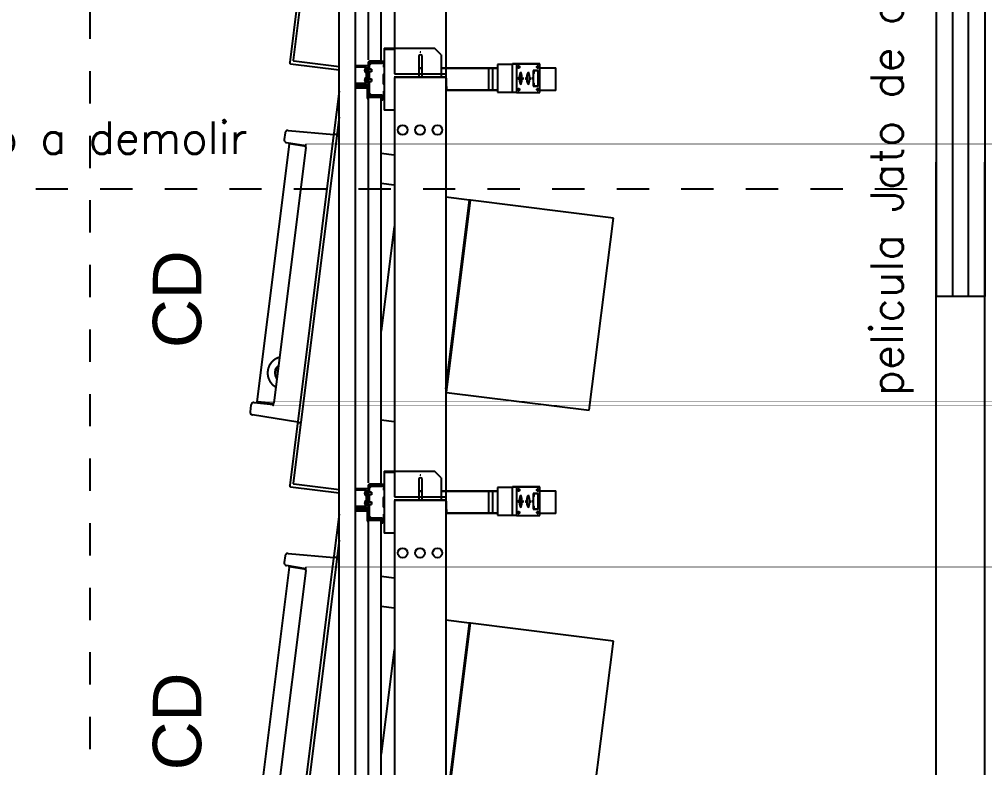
# Model space of a CAD drawing. Extents: x -36.1 to 57, y 1.4 to 46.9.
# Drawn here: x 4.377 to 7.367, y 5.625 to 7.943 of the extents above; entities that cross this region are included whole.
import ezdxf

# ---------------------------------------------------------------- set-up
doc = ezdxf.new("R2010")
doc.units = 0
doc.header["$LTSCALE"] = 0.02
doc.linetypes.add('DIVIDE', pattern=[1.25, 0.5, -0.25, 0, -0.25, 0, -0.25])
doc.linetypes.add('HIDDEN', pattern=[0.375, 0.25, -0.125])
for name, color, linetype in [('CARENAGEM', 1, 'CONTINUOUS'), ('CARIMBO-MG', 8, 'CONTINUOUS'), ('COTAS', 6, 'CONTINUOUS'), ('DEMOLIR', 4, 'HIDDEN'), ('ESQUADRIAS', 1, 'CONTINUOUS'), ('PAREDES', 7, 'CONTINUOUS'), ('PISO', 6, 'CONTINUOUS')]:
    doc.layers.add(name, color=color, linetype=linetype)
doc.styles.add('COTAS', font='romans.shx', dxfattribs={"width": 0.75})
doc.styles.add('PAVIM', font='swiss.ttf')

# ---------------------------------------------------------------- blocks, each defined once
blk = doc.blocks.new('A$C3C972CB8')
at = {"layer": 'CARENAGEM'}
for p, q in [((0.526, 1.1254), (0.4705, 0.6829)), ((1.1213, 1.0507), (0.526, 1.1254)), ((1.0658, 0.6082), (1.1213, 1.0507)), ((0.0606, 0.898), (0.0606, 0.9469)), ((0.1306, 0.9469), (0.0606, 0.9469)), ((0.1306, 0.9469), (0.1306, 0.898)), ((1.3707, 0.898), (1.3707, 0.9469)), ((1.4407, 0.9469), (1.3707, 0.9469)), ((1.4407, 0.9469), (1.4407, 0.898)), ((0.1367, 0.898), (0.0487, 0.898)), ((0.0487, 0.898), (0.0487, 0.8251)), ((0.1367, 0.8251), (0.1367, 0.898)), ((1.4476, 0.898), (1.3596, 0.898)), ((1.3596, 0.898), (1.3596, 0.8251)), ((1.4476, 0.8251), (1.4476, 0.898)), ((0.0552, 0.8927), (0.0552, 0.8894)), ((0.0602, 0.8894), (0.0602, 0.8927)), ((0.0692, 0.8922), (0.0692, 0.8773)), ((0.1162, 0.8922), (0.0692, 0.8922)), ((0.0692, 0.8913), (0.1162, 0.8913)), ((0.0692, 0.8773), (0.1162, 0.8773)), ((0.1162, 0.8773), (0.1162, 0.8922)), ((0.1252, 0.8927), (0.1252, 0.8894)), ((0.1302, 0.8894), (0.1302, 0.8927)), ((1.3661, 0.8927), (1.3661, 0.8894)), ((1.3711, 0.8894), (1.3711, 0.8927)), ((1.3801, 0.8922), (1.3801, 0.8773)), ((1.4271, 0.8922), (1.3801, 0.8922)), ((1.3801, 0.8913), (1.4271, 0.8913)), ((1.3801, 0.8773), (1.4271, 0.8773)), ((1.4271, 0.8773), (1.4271, 0.8922)), ((1.4361, 0.8927), (1.4361, 0.8894)), ((1.4411, 0.8894), (1.4411, 0.8927)), ((0.1084, 0.8391), (0.0769, 0.8391)), ((1.4193, 0.8392), (1.3878, 0.8392)), ((0.0487, 0.8251), (0.0487, 0.8134)), ((0.0487, 0.8251), (0.1367, 0.8251)), ((0.1367, 0.8134), (0.0487, 0.8134)), ((0.0506, 0.8134), (0.0506, 0.7663)), ((0.0552, 0.8338), (0.0552, 0.8304)), ((0.0602, 0.8304), (0.0602, 0.8338)), ((0.1252, 0.8338), (0.1252, 0.8304)), ((0.1302, 0.8304), (0.1302, 0.8338)), ((0.1356, 0.7663), (0.1356, 0.8134)), ((0.1367, 0.8251), (0.1367, 0.8134)), ((1.3596, 0.8251), (1.3596, 0.8134)), ((1.3596, 0.8251), (1.4476, 0.8251)), ((1.3966, 0.8134), (1.3596, 0.8134)), ((1.3607, 0.8134), (1.3607, 0.7663)), ((1.3661, 0.8338), (1.3661, 0.8304)), ((1.3711, 0.8304), (1.3711, 0.8338)), ((1.4361, 0.8338), (1.4361, 0.8304)), ((1.4411, 0.8304), (1.4411, 0.8338)), ((1.4457, 0.7663), (1.4457, 0.8134)), ((1.4476, 0.8251), (1.4476, 0.8134)), ((0.0506, 0.7663), (0.1356, 0.7663)), ((0.0606, 0.5916), (0.0606, 0.7663)), ((0.0628, 0.7663), (0.0628, 0.5916)), ((0.0628, 0.7509), (0.1283, 0.7509)), ((0.1283, 0.6066), (0.1283, 0.7663)), ((0.1306, 0.7663), (0.1306, 0.6066)), ((1.3607, 0.7663), (1.4457, 0.7663)), ((1.3707, 0.6066), (1.3707, 0.7663)), ((1.3729, 0.7663), (1.3729, 0.6066)), ((1.3729, 0.7509), (1.4384, 0.7509)), ((1.4384, 0.6086), (1.4384, 0.7663)), ((1.4407, 0.7663), (1.4407, 0.6086)), ((0.1283, 0.74), (0.0628, 0.74)), ((1.4384, 0.74), (1.3729, 0.74)), ((0.4701, 0.6799), (0.4609, 0.6066)), ((0.4705, 0.6829), (0.4701, 0.6799)), ((1.0546, 0.6066), (0.4701, 0.6799)), ((1.0658, 0.6082), (0.4705, 0.6829)), ((0.0899, 0.6066), (1.389, 0.6066)), ((0.0899, 0.6066), (0.0899, 0.4466)), ((0.0908, 0.6057), (0.0908, 0.4475)), ((1.0656, 0.6066), (1.0658, 0.6082)), ((1.389, 0.6066), (1.4407, 0.6086)), ((1.389, 0.4475), (1.389, 0.6066)), ((0.02, 0.5916), (0, 0.5716)), ((0, 0.4159), (0, 0.5716)), ((0.02, 0.5916), (0.0899, 0.5916)), ((0.0899, 0.5327), (0.025, 0.5327)), ((0.025, 0.5227), (0.0899, 0.5227)), ((0.0606, 0.5227), (0.0606, 0.5327)), ((0.0628, 0.5327), (0.0628, 0.5227)), ((0.0908, 0.4475), (1.389, 0.4475)), ((0.192, 0.4466), (0.192, 0.4159)), ((0.3247, 0.4059), (0.3298, 0.4466)), ((0.4237, 0.4466), (0.4186, 0.4059)), ((0.552, 0.4466), (0.8764, 0.4059)), ((1.1513, 0.4059), (1.1564, 0.4466)), ((1.3132, 0.4159), (1.3132, 0.4466)), ((0, 0.4159), (0.192, 0.4159)), ((0.0406, 0.4159), (0.0451, 0.4159)), ((0.0406, 0.4159), (0.0406, 0.4159)), ((0.0406, 0.4114), (0.0406, 0.3704)), ((0.0428, 0.3704), (0.0428, 0.4114)), ((0.0458, 0.4081), (0.0436, 0.4081)), ((0.0436, 0.4081), (0.0436, 0.3726)), ((0.0586, 0.4159), (0.0451, 0.4159)), ((0.0451, 0.4136), (0.0586, 0.4136)), ((0.0458, 0.3726), (0.0458, 0.4081)), ((0.0463, 0.4136), (0.0463, 0.3764)), ((0.0586, 0.4136), (0.0586, 0.4159)), ((0.0586, 0.4159), (0.1326, 0.4159)), ((0.0831, 0.4124), (0.1081, 0.4124)), ((0.1326, 0.4159), (0.1326, 0.4136)), ((0.1461, 0.4159), (0.1326, 0.4159)), ((0.1326, 0.4136), (0.1461, 0.4136)), ((0.1448, 0.3764), (0.1448, 0.4136)), ((0.1476, 0.4081), (0.1453, 0.4081)), ((0.1453, 0.4081), (0.1453, 0.3726)), ((0.1461, 0.4159), (0.1506, 0.4159)), ((0.1476, 0.3726), (0.1476, 0.4081)), ((0.1483, 0.4114), (0.1483, 0.3704)), ((0.1506, 0.4159), (0.1506, 0.4159)), ((0.1506, 0.3704), (0.1506, 0.4114)), ((0.1566, 0.4114), (0.1506, 0.4114)), ((0.1556, 0.4059), (0.1511, 0.4059)), ((0.1511, 0.3704), (0.1511, 0.4059)), ((1.3457, 0.4059), (0.1556, 0.4059)), ((0.1566, 0.4114), (0.1606, 0.4114)), ((0.1606, 0.4114), (0.1606, 0.4059)), ((1.3132, 0.4159), (1.3552, 0.4159)), ((1.3502, 0.4059), (1.3457, 0.4059)), ((1.3502, 0.4059), (1.3502, 0.3704)), ((1.3507, 0.4114), (1.3507, 0.3704)), ((1.3529, 0.3704), (1.3529, 0.4114)), ((1.3559, 0.4081), (1.3537, 0.4081)), ((1.3537, 0.4081), (1.3537, 0.3726)), ((1.3687, 0.4159), (1.3552, 0.4159)), ((1.3552, 0.4136), (1.3687, 0.4136)), ((1.3559, 0.3726), (1.3559, 0.4081)), ((1.3564, 0.4136), (1.3564, 0.3764)), ((1.3687, 0.4136), (1.3687, 0.4159)), ((0.1461, 0.3681), (0.0451, 0.3681)), ((0.0451, 0.3659), (0.1461, 0.3659)), ((0.0463, 0.3764), (0.0523, 0.3704)), ((0.0646, 0.3704), (0.0481, 0.3704)), ((0.0536, 0.3259), (0.0536, 0.3659)), ((0.1086, 0.3609), (0.0586, 0.3609)), ((0.0586, 0.3609), (0.0586, 0.3259)), ((0.0606, 0.3609), (0.0606, 0.3589)), ((0.0726, 0.3759), (0.0646, 0.3759)), ((0.0646, 0.3759), (0.0726, 0.3759)), ((0.0646, 0.3759), (0.0646, 0.3681)), ((0.0646, 0.3759), (0.0646, 0.3759)), ((0.0726, 0.3759), (0.0726, 0.3681)), ((0.0726, 0.3759), (0.0726, 0.3759)), ((0.0946, 0.3704), (0.0726, 0.3704)), ((0.0766, 0.3609), (0.0766, 0.3589)), ((0.0906, 0.3589), (0.0906, 0.3609)), ((0.1026, 0.3759), (0.0946, 0.3759)), ((0.0946, 0.3759), (0.1026, 0.3759)), ((0.0946, 0.3759), (0.0946, 0.3759)), ((0.0946, 0.3681), (0.0946, 0.3759)), ((0.1026, 0.3759), (0.1026, 0.3759)), ((0.1026, 0.3681), (0.1026, 0.3759)), ((0.1431, 0.3704), (0.1026, 0.3704)), ((0.1066, 0.3589), (0.1066, 0.3609)), ((0.1086, 0.3259), (0.1086, 0.3609)), ((0.1136, 0.3659), (0.1136, 0.3259)), ((0.1192, 0.3634), (0.1177, 0.3634)), ((0.1177, 0.3634), (0.1177, 0.3259)), ((0.1506, 0.3634), (0.1192, 0.3634)), ((0.1192, 0.3259), (0.1192, 0.3634)), ((0.1224, 0.3629), (0.1551, 0.3629)), ((0.1224, 0.3259), (0.1224, 0.3629)), ((0.1388, 0.3704), (0.1448, 0.3764)), ((0.1506, 0.3629), (0.1506, 0.3704)), ((0.1551, 0.3659), (1.3462, 0.3659)), ((0.1551, 0.3659), (0.1551, 0.3641)), ((0.1551, 0.3629), (0.1551, 0.3641)), ((0.0766, 0.3589), (0.0606, 0.3589)), ((0.0906, 0.3589), (0.1066, 0.3589)), ((0.0956, 0.3259), (1.4057, 0.3259)), ((1.4057, 0.2759), (0.0956, 0.2759)), ((0.1331, 0.2759), (0.2632, 0.2596)), ((0.2135, 0.2759), (1.3471, 0.1337)), ((1.3491, 0.1352), (1.3668, 0.2759)), ((1.358, 0.1253), (1.3768, 0.2759)), ((0.2543, 0.1181), (0.267, 0.26)), ((0.2674, 0.2691), (0.2665, 0.2622)), ((0.2665, 0.2622), (0.2674, 0.2691)), ((0.2691, 0.2588), (1.1562, 0.1476)), ((0.302, 0.1729), (0.2924, 0.1133)), ((0.3044, 0.1728), (0.2962, 0.1218)), ((0.3073, 0.1725), (1.0978, 0.0733)), ((1.1595, 0.1502), (1.1604, 0.1571)), ((1.1604, 0.1571), (1.1595, 0.1502)), ((0.2967, 0.1212), (1.0955, 0.021)), ((1.1585, 0.1482), (1.1358, 0.0075)), ((1.1621, 0.1468), (1.3546, 0.1227)), ((0.2621, 0.1083), (0.2824, 0.1058)), ((1.1007, 0.0729), (1.096, 0.0215)), ((1.0976, 0.0123), (1.1031, 0.0724)), ((1.1055, 0.0025), (1.1258, 0))]:
    blk.add_line(p, q, dxfattribs=at)
for centre in [(0.2529, 0.5806), (0.2529, 0.5266), (0.2529, 0.4726)]:
    blk.add_circle(centre, 0.015, dxfattribs=at)
for centre, radius, start, end in [((0.025, 0.5277), 0.005, 90, 270), ((1.3159, 0.5295), 0.0055, 315.5774, 0), ((0.0451, 0.4114), 0.0045, 90, 180), ((0.0451, 0.4114), 0.00225, 90, 180), ((0.0831, 0.4174), 0.005, 197.4576, 270), ((0.1081, 0.4174), 0.005, 270, 342.5424), ((0.1461, 0.4114), 0.0045, 0, 90), ((0.1461, 0.4114), 0.00225, 0, 90), ((1.3552, 0.4114), 0.0045, 90, 180), ((1.3552, 0.4114), 0.00225, 90, 180), ((0.0451, 0.3704), 0.0045, 180, 270), ((0.0451, 0.3704), 0.00225, 180, 270), ((0.0481, 0.3726), 0.0045, 180, 270), ((0.0481, 0.3726), 0.00225, 180, 270), ((0.1431, 0.3726), 0.0045, 270, 360), ((0.1431, 0.3726), 0.00225, 270, 360), ((0.1461, 0.3704), 0.00225, 270, 0), ((0.1461, 0.3704), 0.0045, 270, 0), ((0.1556, 0.3704), 0.0045, 180, 270), ((0.0686, 0.3649), 0.01, 216.8699, 323.1301), ((0.0986, 0.3649), 0.01, 216.8699, 323.1301), ((0.2635, 0.2625), 0.003, 262.8505, 352.8505), ((0.2695, 0.2618), 0.003, 172.8505, 262.8505), ((1.1565, 0.1505), 0.003, 262.8505, 352.8505), ((1.1625, 0.1498), 0.003, 172.8505, 262.8505), ((1.3473, 0.1355), 0.0018, 262.8505, 352.8505), ((1.355, 0.1256), 0.003, 262.8505, 352.8505)]:
    blk.add_arc(centre, radius, start, end, dxfattribs=at)
at = {"layer": 'CARENAGEM', "extrusion": (7.88861e-31, -1.97383e-45, -1)}
for centre, major_axis in [((0.0577, 0.8927), (0.0025, 0)), ((0.0577, 0.8919), (0.0025, 0)), ((0.0577, 0.8894), (-0.0025, 0)), ((0.1277, 0.8927), (0.0025, 0)), ((0.1277, 0.8919), (0.0025, 0)), ((0.1277, 0.8894), (-0.0025, 0)), ((0.0577, 0.8338), (0.0025, 0)), ((0.0577, 0.8329), (0.0025, 0)), ((0.0577, 0.8304), (-0.0025, 0)), ((0.1277, 0.8338), (0.0025, 0)), ((0.1277, 0.8329), (0.0025, 0)), ((0.1277, 0.8304), (-0.0025, 0))]:
    blk.add_ellipse(centre, major_axis=major_axis, ratio=0.224951, start_param=3.141593, end_param=6.283185, dxfattribs=at)
at = {"layer": 'CARENAGEM', "extrusion": (1.18329e-30, -5.69381e-44, -1)}
for centre in [(0.0581, 0.8902), (0.1281, 0.8902), (1.3682, 0.8902), (1.4382, 0.8902), (0.0581, 0.8312), (0.1281, 0.8312), (1.3682, 0.8313), (1.4382, 0.8313)]:
    blk.add_ellipse(centre, major_axis=(0.00165, 0), ratio=0.224951, start_param=3.141593, end_param=9.424778, dxfattribs=at)
at = {"layer": 'CARENAGEM', "extrusion": (1.18329e-30, -5.69217e-44, -1)}
for centre, start_param, end_param in [((0.0736, 0.8672), 4.352704, 5.304046), ((0.1126, 0.8672), 4.120732, 5.004509), ((1.3837, 0.8672), 4.420269, 5.304046), ((1.4227, 0.8672), 4.120732, 5.072074), ((0.0736, 0.8672), 0.229969, 0.820844), ((0.1126, 0.8672), 2.334587, 2.90467), ((1.3837, 0.8672), 0.236922, 0.807005), ((1.4227, 0.8672), 2.320749, 2.911624)]:
    blk.add_ellipse(centre, major_axis=(0.0125, 0), ratio=0.97437, start_param=start_param, end_param=end_param, dxfattribs=at)
at = {"layer": 'CARENAGEM', "extrusion": (1.18329e-30, -2.96074e-45, -1)}
for centre in [(0.0927, 0.894), (0.0927, 0.8755), (0.0927, 0.8684), (0.0927, 0.8548), (0.0927, 0.8449), (0.0927, 0.8312)]:
    blk.add_ellipse(centre, major_axis=(0.002, 0), ratio=0.224951, start_param=3.141593, end_param=9.424778, dxfattribs=at)
at = {"layer": 'CARENAGEM', "extrusion": (7.88861e-31, -2.01762e-45, -1)}
for centre, major_axis in [((1.3686, 0.8927), (0.0025, 0)), ((1.3686, 0.8919), (0.0025, 0)), ((1.3686, 0.8894), (-0.0025, 0)), ((1.4386, 0.8927), (0.0025, 0)), ((1.4386, 0.8919), (0.0025, 0)), ((1.4386, 0.8894), (-0.0025, 0)), ((1.3686, 0.8338), (0.0025, 0)), ((1.3686, 0.8329), (0.0025, 0)), ((1.3686, 0.8304), (-0.0025, 0)), ((1.4386, 0.8338), (0.0025, 0)), ((1.4386, 0.8329), (0.0025, 0)), ((1.4386, 0.8304), (-0.0025, 0))]:
    blk.add_ellipse(centre, major_axis=major_axis, ratio=0.224951, start_param=3.141593, end_param=6.283185, dxfattribs=at)
at = {"layer": 'CARENAGEM', "extrusion": (1.18329e-30, -3.01e-45, -1)}
for centre in [(1.4036, 0.894), (1.4036, 0.8755), (1.4036, 0.8684), (1.4036, 0.8548), (1.4036, 0.8449), (1.4036, 0.8313)]:
    blk.add_ellipse(centre, major_axis=(0.002, 0), ratio=0.224951, start_param=3.141593, end_param=9.424778, dxfattribs=at)
at = {"layer": 'CARENAGEM', "extrusion": (3.9443e-31, -9.86913e-46, -1)}
for centre, start_param, end_param in [((0.0927, 0.8616), 3.141593, 9.424778), ((0.0927, 0.8381), 3.141593, 9.424778), ((0.0927, 0.8607), 3.250092, 4.712389), ((0.0927, 0.8372), 3.250092, 4.712389), ((0.0927, 0.8607), 4.712389, 6.174686), ((0.0927, 0.8372), 4.712389, 6.174686)]:
    blk.add_ellipse(centre, major_axis=(0.018, 0), ratio=0.224951, start_param=start_param, end_param=end_param, dxfattribs=at)
at = {"layer": 'CARENAGEM', "extrusion": (7.88861e-31, -2.00667e-45, -1)}
for centre, start_param, end_param in [((1.4036, 0.8616), 3.141593, 9.424778), ((1.4036, 0.8381), 3.141593, 9.424778), ((1.4036, 0.8607), 3.250092, 4.712389), ((1.4036, 0.8372), 3.250092, 4.712389), ((1.4036, 0.8607), 4.712389, 6.174686), ((1.4036, 0.8372), 4.712389, 6.174686)]:
    blk.add_ellipse(centre, major_axis=(0.018, 0), ratio=0.224951, start_param=start_param, end_param=end_param, dxfattribs=at)
at = {"layer": 'CARENAGEM'}
for centre, start_param, end_param in [((1.0056, 0.1042), 0.752586, 2.389007), ((1.0058, 0.1062), 0.860792, 2.280801)]:
    blk.add_ellipse(centre, major_axis=(-0.0278, 0.0035), ratio=0.999391, start_param=start_param, end_param=end_param, dxfattribs=at)
for points, degree, knots in [([(0.3073, 0.1725), (0.3071, 0.1725), (0.3069, 0.1725), (0.3067, 0.1726), (0.3065, 0.1726), (0.3063, 0.1726), (0.3061, 0.1726), (0.3059, 0.1726), (0.3057, 0.1727), (0.3054, 0.1727), (0.3052, 0.1727), (0.305, 0.1727), (0.3048, 0.1727), (0.3046, 0.1728), (0.3044, 0.1728), (0.3042, 0.1728), (0.304, 0.1728), (0.3038, 0.1728), (0.3036, 0.1728), (0.3034, 0.1728), (0.3032, 0.1729), (0.303, 0.1729), (0.3028, 0.1729), (0.3026, 0.1729), (0.3024, 0.1729), (0.3022, 0.1729), (0.302, 0.1729), (0.3018, 0.1729), (0.3017, 0.1729), (0.3015, 0.1729), (0.3013, 0.1729), (0.3011, 0.1729), (0.301, 0.1729), (0.3008, 0.1729), (0.3006, 0.1729), (0.3005, 0.1729), (0.3003, 0.1729), (0.3002, 0.1729), (0.3, 0.1729), (0.2999, 0.1729), (0.2997, 0.1729), (0.2996, 0.1729), (0.2995, 0.1729), (0.2993, 0.1729), (0.2992, 0.1729), (0.2991, 0.1728), (0.299, 0.1728), (0.2989, 0.1728), (0.2988, 0.1728), (0.2987, 0.1728), (0.2986, 0.1728), (0.2985, 0.1728), (0.2984, 0.1728), (0.2984, 0.1728), (0.2983, 0.1728), (0.2982, 0.1728), (0.2982, 0.1727), (0.2981, 0.1727), (0.2981, 0.1727), (0.2981, 0.1727), (0.298, 0.1727), (0.298, 0.1727), (0.298, 0.1727), (0.298, 0.1727), (0.298, 0.1727), (0.298, 0.1727)], 1, [0, 0, 0.200219, 0.400438, 0.600656, 0.800875, 1.001094, 1.217587, 1.434081, 1.650574, 1.867067, 2.08356, 2.300054, 2.516547, 2.73304, 2.949533, 3.166027, 3.38252, 3.599013, 3.815506, 4.032, 4.243984, 4.455968, 4.667952, 4.879936, 5.091921, 5.303905, 5.515889, 5.727873, 5.939857, 6.151842, 6.363826, 6.57581, 6.787794, 6.999778, 7.211763, 7.423747, 7.634351, 7.844955, 8.05556, 8.266164, 8.476768, 8.687372, 8.897977, 9.108581, 9.319185, 9.52979, 9.740394, 9.950998, 10.161602, 10.372207, 10.582811, 10.763907, 10.945002, 11.126098, 11.307193, 11.488289, 11.669385, 11.85048, 12.015872, 12.181264, 12.346656, 12.512048, 12.677439, 12.842831, 12.982571, 13.034543, 13.034543]), ([(0.2977, 0.1309), (0.2975, 0.1309), (0.2973, 0.1309), (0.297, 0.1309), (0.2968, 0.1309), (0.2966, 0.1309), (0.2964, 0.131), (0.2962, 0.131), (0.2959, 0.131), (0.2957, 0.131), (0.2955, 0.131), (0.2953, 0.1311), (0.2953, 0.1311)], 1, [2.902778, 2.902778, 3.094495, 3.327121, 3.559747, 3.792373, 4.024998, 4.26496, 4.504921, 4.744882, 4.984843, 5.224804, 5.464765, 5.490344, 5.490344]), ([(0.2967, 0.1212), (0.2966, 0.1212), (0.2966, 0.1213), (0.2965, 0.1213), (0.2965, 0.1213), (0.2965, 0.1213), (0.2964, 0.1213), (0.2964, 0.1214), (0.2964, 0.1214), (0.2963, 0.1214), (0.2963, 0.1214), (0.2963, 0.1215), (0.2963, 0.1215), (0.2962, 0.1215), (0.2962, 0.1216), (0.2962, 0.1216), (0.2962, 0.1217), (0.2962, 0.1217), (0.2962, 0.1217), (0.2962, 0.1217), (0.2962, 0.1218), (0.2962, 0.1218), (0.2962, 0.1218), (0.2962, 0.1218), (0.2962, 0.1218), (0.2962, 0.1218), (0.2962, 0.1218), (0.2962, 0.1218)], 1, [0, 0, 0.0419879, 0.0839759, 0.1259638, 0.1668939, 0.2078241, 0.2487542, 0.2896843, 0.3303095, 0.3709346, 0.4115598, 0.4521849, 0.4928044, 0.5334239, 0.5740434, 0.614663, 0.6540309, 0.6933989, 0.7210082, 0.734611, 0.7482139, 0.7608778, 0.7735418, 0.7905417, 0.8075415, 0.8245414, 0.8466684, 0.8687953, 0.8687953]), ([(0.2543, 0.1181), (0.2543, 0.1181), (0.2543, 0.1181), (0.2542, 0.117), (0.2543, 0.1159), (0.2549, 0.1137), (0.2554, 0.1126), (0.2569, 0.1108), (0.2578, 0.11), (0.2598, 0.1089), (0.2609, 0.1085), (0.2621, 0.1083)], 3, [-0.027135, -0.027135, -0.027135, -0.027135, 0, 0, 3.29064, 3.29064, 6.80644, 6.80644, 10.322241, 10.322241, 13.838041, 13.838041, 13.838041, 13.838041]), ([(0.2824, 0.1058), (0.2836, 0.1056), (0.2847, 0.1057), (0.287, 0.1063), (0.2881, 0.1069), (0.2899, 0.1083), (0.2907, 0.1092), (0.2918, 0.1111), (0.2922, 0.1122), (0.2924, 0.1133), (0.2924, 0.1133), (0.2924, 0.1133)], 3, [0, 0, 0, 0, 3.5158, 3.5158, 7.031601, 7.031601, 10.547401, 10.547401, 13.819644, 13.819644, 13.865025, 13.865025, 13.865025, 13.865025]), ([(0.9574, 0.0909), (0.9575, 0.0905), (0.9577, 0.0898), (0.9579, 0.089), (0.9582, 0.0883), (0.9584, 0.0875), (0.9587, 0.0867), (0.959, 0.086), (0.9593, 0.0853), (0.9596, 0.0845), (0.9599, 0.0838), (0.9602, 0.0831), (0.9606, 0.0823), (0.9609, 0.0816), (0.9613, 0.0809), (0.9617, 0.0802), (0.9621, 0.0795), (0.9625, 0.0788), (0.9629, 0.0781), (0.9633, 0.0774), (0.9637, 0.0768), (0.9642, 0.0761), (0.9646, 0.0754), (0.9651, 0.0748), (0.9656, 0.0742), (0.9661, 0.0735), (0.9666, 0.0729), (0.9671, 0.0723), (0.9676, 0.0717), (0.9681, 0.0711), (0.9686, 0.0705), (0.9692, 0.0699), (0.9697, 0.0693), (0.9703, 0.0687), (0.9709, 0.0682), (0.9714, 0.0676), (0.972, 0.0671), (0.9726, 0.0665), (0.9732, 0.066), (0.9738, 0.0655), (0.9745, 0.065), (0.9751, 0.0645), (0.9757, 0.064), (0.9764, 0.0636), (0.977, 0.0631), (0.9777, 0.0626), (0.9784, 0.0622), (0.979, 0.0618), (0.9797, 0.0614), (0.9804, 0.0609), (0.9811, 0.0605), (0.9818, 0.0602), (0.9825, 0.0598), (0.9832, 0.0594), (0.9839, 0.0591), (0.9847, 0.0587), (0.9854, 0.0584), (0.9861, 0.0581), (0.9869, 0.0578), (0.9876, 0.0575), (0.9884, 0.0572), (0.9891, 0.0569), (0.9899, 0.0567), (0.9906, 0.0564), (0.9914, 0.0562), (0.9922, 0.056), (0.9929, 0.0558), (0.9937, 0.0556), (0.9945, 0.0554), (0.9953, 0.0552), (0.9961, 0.0551), (0.9968, 0.0549), (0.9976, 0.0548), (0.9984, 0.0547), (0.9992, 0.0546), (1, 0.0545), (1.0008, 0.0544), (1.0016, 0.0543), (1.0024, 0.0542), (1.0032, 0.0542), (1.004, 0.0542), (1.0048, 0.0542), (1.0056, 0.0541), (1.0064, 0.0542), (1.0072, 0.0542), (1.008, 0.0542), (1.0088, 0.0543), (1.0096, 0.0543), (1.0104, 0.0544), (1.0112, 0.0545), (1.012, 0.0546), (1.0128, 0.0547), (1.0136, 0.0548), (1.0144, 0.0549), (1.0151, 0.0551), (1.0159, 0.0552), (1.0167, 0.0554), (1.0175, 0.0556), (1.0183, 0.0558), (1.019, 0.056), (1.0198, 0.0562), (1.0206, 0.0564), (1.0213, 0.0567), (1.0221, 0.0569), (1.0228, 0.0572), (1.0236, 0.0575), (1.0243, 0.0578), (1.0251, 0.0581), (1.0258, 0.0584), (1.0265, 0.0587), (1.0273, 0.0591), (1.028, 0.0594), (1.0287, 0.0598), (1.0294, 0.0602), (1.0301, 0.0606), (1.0308, 0.061), (1.0315, 0.0614), (1.0322, 0.0618), (1.0328, 0.0622), (1.0335, 0.0627), (1.0342, 0.0631), (1.0348, 0.0636), (1.0355, 0.064), (1.0361, 0.0645), (1.0367, 0.065), (1.0373, 0.0655), (1.038, 0.066), (1.0386, 0.0666), (1.0392, 0.0671), (1.0398, 0.0676), (1.0403, 0.0682), (1.0409, 0.0687), (1.0415, 0.0693), (1.042, 0.0699), (1.0426, 0.0705), (1.0431, 0.0711), (1.0436, 0.0717), (1.0441, 0.0723), (1.0446, 0.0729), (1.0451, 0.0735), (1.0456, 0.0742), (1.0461, 0.0748), (1.0466, 0.0755), (1.047, 0.0761), (1.0474, 0.0768), (1.0479, 0.0775), (1.0483, 0.0782), (1.0487, 0.0788), (1.0491, 0.0794)], 1, [3.527144, 3.527144, 3.535478, 3.551478, 3.567478, 3.583478, 3.599477, 3.615477, 3.631477, 3.647476, 3.663476, 3.679476, 3.695475, 3.711475, 3.727475, 3.743474, 3.759474, 3.775474, 3.791474, 3.807474, 3.823473, 3.839473, 3.855473, 3.871473, 3.887473, 3.903473, 3.919473, 3.935473, 3.951473, 3.967472, 3.983472, 3.999472, 4.015472, 4.031472, 4.047472, 4.063472, 4.079472, 4.095472, 4.111472, 4.127472, 4.143472, 4.159472, 4.175472, 4.191472, 4.207473, 4.223473, 4.239473, 4.255473, 4.271473, 4.287473, 4.303473, 4.319473, 4.335474, 4.351474, 4.367474, 4.383474, 4.399474, 4.415474, 4.431475, 4.447475, 4.463475, 4.479476, 4.495476, 4.511476, 4.527476, 4.543477, 4.559477, 4.575477, 4.591478, 4.607478, 4.623478, 4.639479, 4.655479, 4.671479, 4.68748, 4.70348, 4.71948, 4.735481, 4.751481, 4.767481, 4.783482, 4.799482, 4.815483, 4.831483, 4.847483, 4.863484, 4.879484, 4.895485, 4.911485, 4.927485, 4.943486, 4.959486, 4.975486, 4.991487, 5.007487, 5.023488, 5.039488, 5.055488, 5.071489, 5.087489, 5.103489, 5.11949, 5.13549, 5.15149, 5.16749, 5.183491, 5.199491, 5.215491, 5.231492, 5.247492, 5.263492, 5.279493, 5.295493, 5.311493, 5.327493, 5.343494, 5.359494, 5.375494, 5.391494, 5.407494, 5.423495, 5.439495, 5.455495, 5.471495, 5.487495, 5.503495, 5.519495, 5.535495, 5.551495, 5.567495, 5.583495, 5.599496, 5.615496, 5.631496, 5.647496, 5.663496, 5.679496, 5.695496, 5.711496, 5.727496, 5.743496, 5.759495, 5.775495, 5.791495, 5.807495, 5.823495, 5.839495, 5.855495, 5.871494, 5.885424, 5.885424]), ([(1.1069, 0.0712), (1.1069, 0.0712), (1.1069, 0.0712), (1.1069, 0.0713), (1.1069, 0.0713), (1.1069, 0.0713), (1.1068, 0.0713), (1.1068, 0.0713), (1.1068, 0.0713), (1.1068, 0.0713), (1.1067, 0.0713), (1.1067, 0.0713), (1.1067, 0.0714), (1.1066, 0.0714), (1.1066, 0.0714), (1.1065, 0.0714), (1.1065, 0.0714), (1.1064, 0.0715), (1.1063, 0.0715), (1.1063, 0.0715), (1.1062, 0.0715), (1.1061, 0.0716), (1.106, 0.0716), (1.1059, 0.0716), (1.1058, 0.0717), (1.1058, 0.0717), (1.1057, 0.0717), (1.1056, 0.0717), (1.1054, 0.0718), (1.1053, 0.0718), (1.1052, 0.0719), (1.1051, 0.0719), (1.1049, 0.0719), (1.1048, 0.072), (1.1047, 0.072), (1.1045, 0.072), (1.1044, 0.0721), (1.1043, 0.0721), (1.1041, 0.0722), (1.1039, 0.0722), (1.1038, 0.0722), (1.1036, 0.0723), (1.1034, 0.0723), (1.1032, 0.0724), (1.1031, 0.0724), (1.1029, 0.0725), (1.1027, 0.0725), (1.1025, 0.0725), (1.1023, 0.0726), (1.1021, 0.0726), (1.1019, 0.0727), (1.1017, 0.0727), (1.1015, 0.0727), (1.1013, 0.0728), (1.1011, 0.0728), (1.1009, 0.0729), (1.1007, 0.0729), (1.1005, 0.0729), (1.1003, 0.073), (1.1001, 0.073), (1.0999, 0.073), (1.0997, 0.0731), (1.0995, 0.0731), (1.0993, 0.0731), (1.0991, 0.0732), (1.0989, 0.0732), (1.0986, 0.0732), (1.0984, 0.0732), (1.0982, 0.0733), (1.098, 0.0733), (1.0978, 0.0733)], 1, [11.287326, 11.287326, 11.347666, 11.479103, 11.610541, 11.741979, 11.873417, 12.019793, 12.16617, 12.312547, 12.458923, 12.6053, 12.751676, 12.898053, 13.044429, 13.190806, 13.337183, 13.503495, 13.669808, 13.836121, 14.002433, 14.168746, 14.335059, 14.501372, 14.667684, 14.833997, 15.00031, 15.166623, 15.360061, 15.553499, 15.746938, 15.940376, 16.133814, 16.327253, 16.520691, 16.714129, 16.907568, 17.101006, 17.294444, 17.487883, 17.704962, 17.922041, 18.13912, 18.356199, 18.573278, 18.790357, 19.007436, 19.224515, 19.441594, 19.658673, 19.875752, 20.092831, 20.30991, 20.52293, 20.73595, 20.94897, 21.161989, 21.375009, 21.588029, 21.801049, 22.014069, 22.227089, 22.440109, 22.653129, 22.866148, 23.079168, 23.292188, 23.505208, 23.712646, 23.920084, 24.127522, 24.33496, 24.33496]), ([(1.0993, 0.0302), (1.0992, 0.0302), (1.099, 0.0302), (1.0988, 0.0303), (1.0986, 0.0303), (1.0984, 0.0304), (1.0982, 0.0304), (1.098, 0.0304), (1.0978, 0.0305), (1.0975, 0.0305), (1.0973, 0.0305), (1.0971, 0.0306), (1.0969, 0.0306), (1.0969, 0.0306)], 1, [21.441958, 21.441958, 21.467705, 21.698529, 21.929352, 22.160176, 22.391, 22.621824, 22.852647, 23.083471, 23.314295, 23.545119, 23.775943, 24.006766, 24.026551, 24.026551]), ([(1.096, 0.0215), (1.096, 0.0215), (1.096, 0.0214), (1.096, 0.0214), (1.096, 0.0214), (1.096, 0.0214), (1.096, 0.0214), (1.096, 0.0214), (1.096, 0.0214), (1.096, 0.0214), (1.096, 0.0213), (1.096, 0.0213), (1.096, 0.0213), (1.0959, 0.0212), (1.0959, 0.0212), (1.0959, 0.0212), (1.0959, 0.0211), (1.0958, 0.0211), (1.0958, 0.0211), (1.0958, 0.0211), (1.0957, 0.0211), (1.0957, 0.021), (1.0956, 0.021), (1.0956, 0.021), (1.0956, 0.021), (1.0955, 0.021), (1.0955, 0.021)], 1, [0, 0, 0.0626187, 0.09388, 0.1065253, 0.1191706, 0.1318049, 0.1444393, 0.1613001, 0.1781609, 0.1950217, 0.2249463, 0.2548709, 0.2977034, 0.340536, 0.3833685, 0.4231744, 0.4629803, 0.5027861, 0.542592, 0.5832112, 0.6238303, 0.6644495, 0.7050686, 0.7460327, 0.7869968, 0.8279608, 0.8689249, 0.8689249]), ([(1.0976, 0.0123), (1.0976, 0.0123), (1.0976, 0.0123), (1.0975, 0.0112), (1.0977, 0.0101), (1.0983, 0.0079), (1.0988, 0.0068), (1.1003, 0.005), (1.1012, 0.0042), (1.1032, 0.0031), (1.1043, 0.0027), (1.1055, 0.0025)], 3, [-0.045381, -0.045381, -0.045381, -0.045381, 0, 0, 3.272243, 3.272243, 6.788044, 6.788044, 10.303844, 10.303844, 13.819644, 13.819644, 13.819644, 13.819644]), ([(1.1258, 0), (1.1269, -0.0001), (1.1281, -0.0001), (1.1304, 0.0005), (1.1314, 0.0011), (1.1333, 0.0025), (1.1341, 0.0034), (1.1352, 0.0053), (1.1356, 0.0064), (1.1358, 0.0075), (1.1358, 0.0075), (1.1358, 0.0075)], 3, [0, 0, 0, 0, 3.5158, 3.5158, 7.031601, 7.031601, 10.547401, 10.547401, 13.838041, 13.838041, 13.865175, 13.865175, 13.865175, 13.865175])]:
    blk.add_open_spline(points, degree=degree, knots=knots, dxfattribs=at)
blk.add_open_spline([(1.096, 0.0215), (1.096, 0.0215), (1.096, 0.0215), (1.096, 0.0215), (1.096, 0.0215), (1.096, 0.0215)], degree=1, dxfattribs=at)

msp = doc.modelspace()

# ---------------------------------------------------------------- linework, layer by layer
at = {"layer": 'CARIMBO-MG', "linetype": 'DIVIDE', "ltscale": 0.5}
msp.add_line((4.5959, 2.682), (4.5959, 14.9516), dxfattribs=at)
at = {"layer": 'DEMOLIR'}
msp.add_line((3.4274, 7.4173), (7.2174, 7.4173), dxfattribs=at)
at = {"layer": 'ESQUADRIAS'}
for p, q in [((7.2174, 8.7633), (7.2174, 7.0844)), ((7.2674, 8.7633), (7.2674, 7.0844)), ((7.3174, 7.0844), (7.3174, 8.7633)), ((7.3674, 8.7633), (7.3674, 7.0844)), ((7.3674, 7.0844), (7.2174, 7.0844))]:
    msp.add_line(p, q, dxfattribs=at)
at = {"layer": 'PAREDES'}
for p, q in [((7.2174, 2.9591), (7.2174, 7.4996)), ((7.3674, 2.8969), (7.3674, 7.4996))]:
    msp.add_line(p, q, dxfattribs=at)

# ---------------------------------------------------------------- block references
at = {"layer": 'CARENAGEM', "rotation": 270}
for p in [(5.0915, 9.163), (5.0915, 7.8529), (5.0915, 6.5428)]:
    msp.add_blockref('A$C3C972CB8', p, dxfattribs=at)

# ---------------------------------------------------------------- texts
at = {"layer": 'COTAS', "style": 'COTAS'}
msp.add_text('pelicula Jato de areia Total', height=0.1, rotation=90, dxfattribs=at).set_placement((7.1136, 6.7754))
msp.add_text('divisória vidro a demolir', height=0.1, dxfattribs=at).set_placement((3.4385, 7.5257))
at = {"layer": 'PISO', "style": 'PAVIM'}
for p in [(4.9402, 6.9244), (4.9402, 5.6166)]:
    msp.add_text('CD', height=0.15, rotation=90, dxfattribs=at).set_placement(p)

doc.saveas('drawing.dxf')
